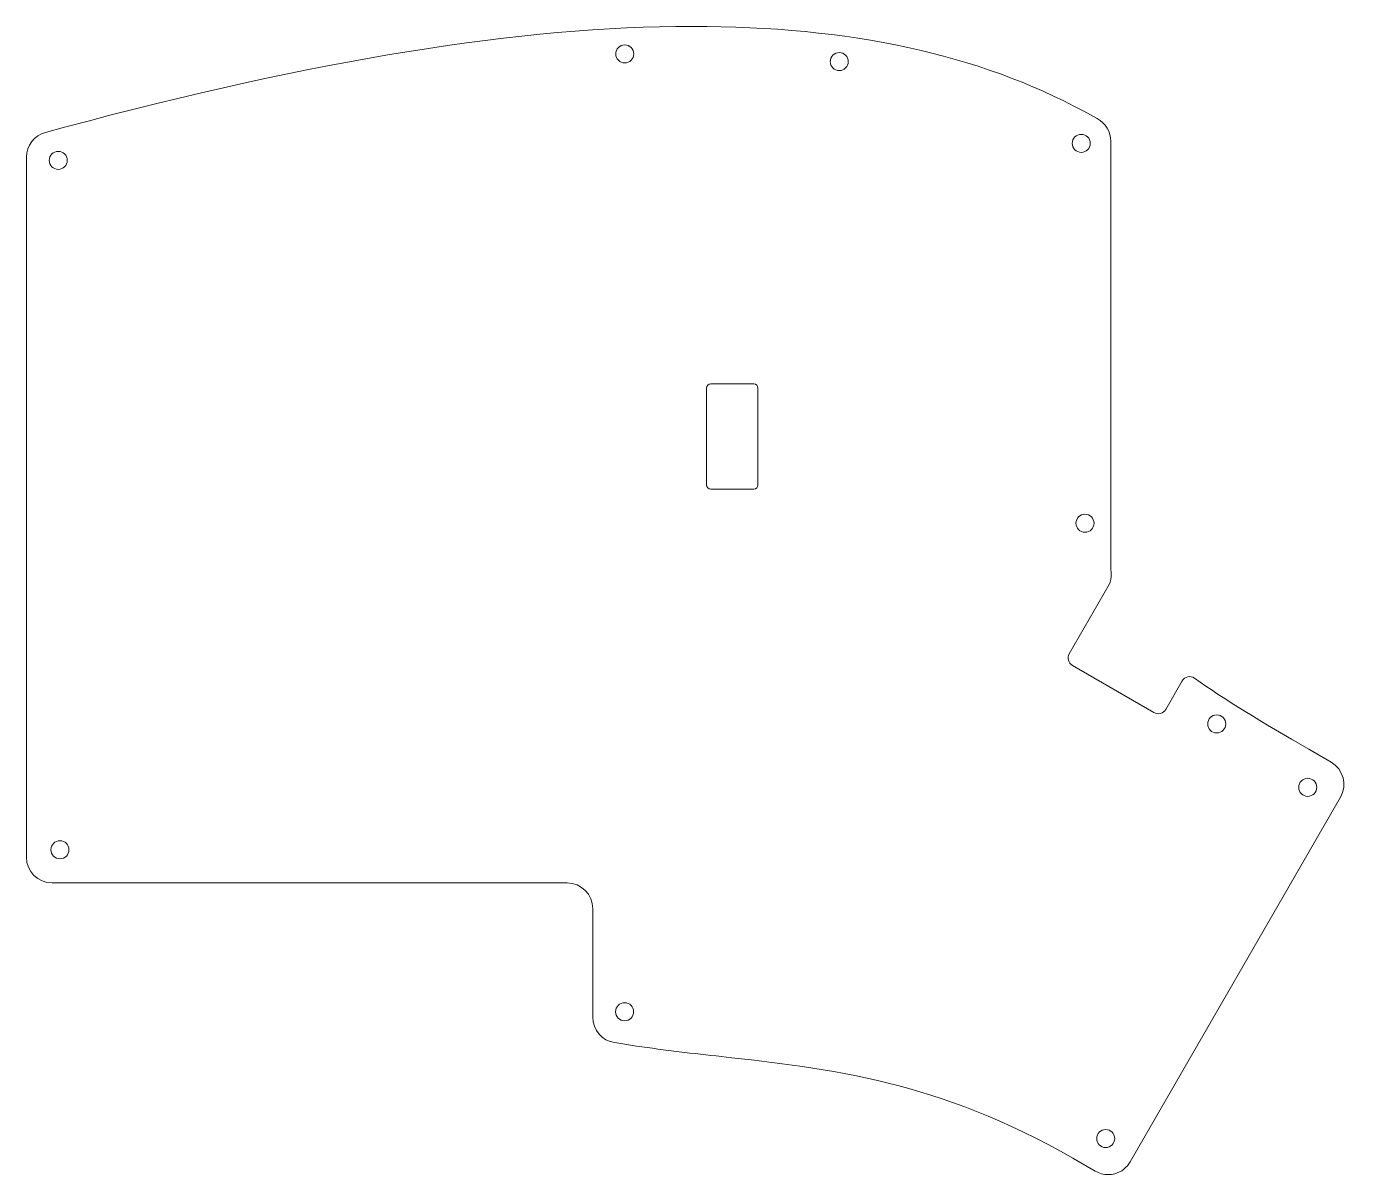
# Model space of a CAD drawing. Header units: millimetres. Extents: x 29 to 183, y 73 to 206.
import ezdxf

# ---------------------------------------------------------------- set-up
doc = ezdxf.new("R2010")
doc.units = ezdxf.units.MM
doc.header["$MEASUREMENT"] = 0
doc.layers.add('Layer 25', color=7, linetype='Continuous')

# ---------------------------------------------------------------- blocks, each defined once
blk = doc.blocks.new('block 3')
at = {"layer": 'Layer 25', "color": 144, "lineweight": 20, "true_color": 0x187e9e}
blk.add_open_spline([(181.3, 120.54), (181.3, 120.54), (178.7, 122.04), (178.7, 122.04), (173.26, 125.18), (168.84, 127.86), (165.39, 130.31), (164.91, 130.65), (164.24, 130.5), (163.95, 129.99), (163.95, 129.99), (162.04, 126.68), (162.04, 126.68), (161.76, 126.2), (161.15, 126.03), (160.67, 126.31), (160.67, 126.31), (151.18, 131.79), (151.18, 131.79), (150.7, 132.07), (150.54, 132.68), (150.81, 133.15), (150.81, 133.15), (155.44, 141.22), (155.44, 141.22), (155.65, 141.59), (155.74, 142.01), (155.7, 142.43), (155.66, 142.76), (155.64, 143.09), (155.64, 143.42), (155.64, 143.42), (155.64, 192.83), (155.64, 192.83), (155.64, 193.93), (155.04, 194.95), (154.07, 195.47), (154.07, 195.47), (152.5, 196.32), (152.5, 196.32), (140.23, 202.97), (125.3, 206.21), (106.86, 206.21), (87.05, 206.21), (63.15, 202.36), (33.78, 194.46), (33.78, 194.46), (31.56, 193.86), (31.56, 193.86), (30.25, 193.51), (29.34, 192.32), (29.34, 190.97), (29.34, 190.97), (29.34, 109.47), (29.34, 109.47), (29.34, 107.81), (30.69, 106.47), (32.34, 106.47), (32.34, 106.47), (92.31, 106.47), (92.31, 106.47), (93.97, 106.47), (95.31, 105.12), (95.31, 103.47), (95.31, 103.47), (95.31, 90.84), (95.31, 90.84), (95.31, 89.35), (96.4, 88.09), (97.86, 87.87), (97.86, 87.87), (100.41, 87.48), (100.41, 87.48), (103.71, 86.98), (107.05, 86.61), (110.3, 86.25), (122.74, 84.86), (135.6, 83.43), (151.23, 74.41), (151.23, 74.41), (153.83, 72.91), (153.83, 72.91), (154.29, 72.65), (154.8, 72.51), (155.33, 72.51), (155.59, 72.51), (155.85, 72.54), (156.1, 72.61), (156.87, 72.82), (157.53, 73.32), (157.92, 74.01), (157.92, 74.01), (182.4, 116.44), (182.4, 116.44), (183.22, 117.87), (182.73, 119.71), (181.3, 120.54)], degree=3, knots=[0, 0, 0, 0, 1, 1, 1, 2, 2, 2, 3, 3, 3, 4, 4, 4, 5, 5, 5, 6, 6, 6, 7, 7, 7, 8, 8, 8, 9, 9, 9, 10, 10, 10, 11, 11, 11, 12, 12, 12, 13, 13, 13, 14, 14, 14, 15, 15, 15, 16, 16, 16, 17, 17, 17, 18, 18, 18, 19, 19, 19, 20, 20, 20, 21, 21, 21, 22, 22, 22, 23, 23, 23, 24, 24, 24, 25, 25, 25, 26, 26, 26, 27, 27, 27, 28, 28, 28, 29, 29, 29, 30, 30, 30, 31, 31, 31, 32, 32, 32, 32], dxfattribs=at)
blk = doc.blocks.new('block 2')
at = {"layer": 'Layer 25', "color": 144, "lineweight": 20, "true_color": 0x227fc4}
for points in [[(100.09, 203.01), (100.09, 202.43), (99.62, 201.96), (99.04, 201.96), (98.46, 201.96), (97.99, 202.43), (97.99, 203.01), (97.99, 203.59), (98.46, 204.06), (99.04, 204.06), (99.62, 204.06), (100.09, 203.59), (100.09, 203.01)], [(125.06, 202.11), (125.06, 201.53), (124.59, 201.06), (124.01, 201.06), (123.43, 201.06), (122.96, 201.53), (122.96, 202.11), (122.96, 202.69), (123.43, 203.16), (124.01, 203.16), (124.59, 203.16), (125.06, 202.69), (125.06, 202.11)], [(153.25, 192.59), (153.25, 192.01), (152.78, 191.54), (152.2, 191.54), (151.62, 191.54), (151.15, 192.01), (151.15, 192.59), (151.15, 193.17), (151.62, 193.64), (152.2, 193.64), (152.78, 193.64), (153.25, 193.17), (153.25, 192.59)], [(34.1, 190.61), (34.1, 190.03), (33.63, 189.56), (33.05, 189.56), (32.47, 189.56), (32, 190.03), (32, 190.61), (32, 191.19), (32.47, 191.66), (33.05, 191.66), (33.63, 191.66), (34.1, 191.19), (34.1, 190.61)], [(153.69, 148.36), (153.69, 147.78), (153.22, 147.31), (152.64, 147.31), (152.06, 147.31), (151.59, 147.78), (151.59, 148.36), (151.59, 148.94), (152.06, 149.41), (152.64, 149.41), (153.22, 149.41), (153.69, 148.94), (153.69, 148.36)], [(169.03, 124.99), (169.03, 124.41), (168.56, 123.94), (167.98, 123.94), (167.4, 123.94), (166.93, 124.41), (166.93, 124.99), (166.93, 125.57), (167.4, 126.04), (167.98, 126.04), (168.56, 126.04), (169.03, 125.57), (169.03, 124.99)], [(179.64, 117.6), (179.64, 117.02), (179.17, 116.55), (178.59, 116.55), (178.01, 116.55), (177.54, 117.02), (177.54, 117.6), (177.54, 118.18), (178.01, 118.65), (178.59, 118.65), (179.17, 118.65), (179.64, 118.18), (179.64, 117.6)], [(34.3, 110.33), (34.3, 109.75), (33.83, 109.28), (33.25, 109.28), (32.67, 109.28), (32.2, 109.75), (32.2, 110.33), (32.2, 110.91), (32.67, 111.38), (33.25, 111.38), (33.83, 111.38), (34.3, 110.91), (34.3, 110.33)], [(100.07, 91.47), (100.07, 90.89), (99.6, 90.42), (99.02, 90.42), (98.44, 90.42), (97.97, 90.89), (97.97, 91.47), (97.97, 92.05), (98.44, 92.52), (99.02, 92.52), (99.6, 92.52), (100.07, 92.05), (100.07, 91.47)], [(156.1, 76.71), (156.1, 76.13), (155.63, 75.66), (155.05, 75.66), (154.47, 75.66), (154, 76.13), (154, 76.71), (154, 77.29), (154.47, 77.76), (155.05, 77.76), (155.63, 77.76), (156.1, 77.29), (156.1, 76.71)]]:
    blk.add_open_spline(points, degree=3, knots=[0, 0, 0, 0, 1, 1, 1, 2, 2, 2, 3, 3, 3, 4, 4, 4, 4], dxfattribs=at)
at = {"layer": 'Layer 25', "color": 22, "lineweight": 20, "true_color": 0xd71f26}
blk.add_open_spline([(114.05, 152.33), (114.05, 152.33), (109.05, 152.33), (109.05, 152.33), (108.78, 152.33), (108.55, 152.56), (108.55, 152.83), (108.55, 152.83), (108.55, 164.08), (108.55, 164.08), (108.55, 164.36), (108.78, 164.58), (109.05, 164.58), (109.05, 164.58), (114.05, 164.58), (114.05, 164.58), (114.33, 164.58), (114.55, 164.36), (114.55, 164.08), (114.55, 164.08), (114.55, 152.83), (114.55, 152.83), (114.55, 152.56), (114.33, 152.33), (114.05, 152.33)], degree=3, knots=[0, 0, 0, 0, 1, 1, 1, 2, 2, 2, 3, 3, 3, 4, 4, 4, 5, 5, 5, 6, 6, 6, 7, 7, 7, 8, 8, 8, 8], dxfattribs=at)
at = {"layer": 'Layer 25'}
blk.add_blockref('block 3', (0, 0), dxfattribs=at)

msp = doc.modelspace()

# ---------------------------------------------------------------- block references
at = {"layer": 'Layer 25'}
msp.add_blockref('block 2', (0, 0), dxfattribs=at)

doc.saveas('drawing.dxf')
